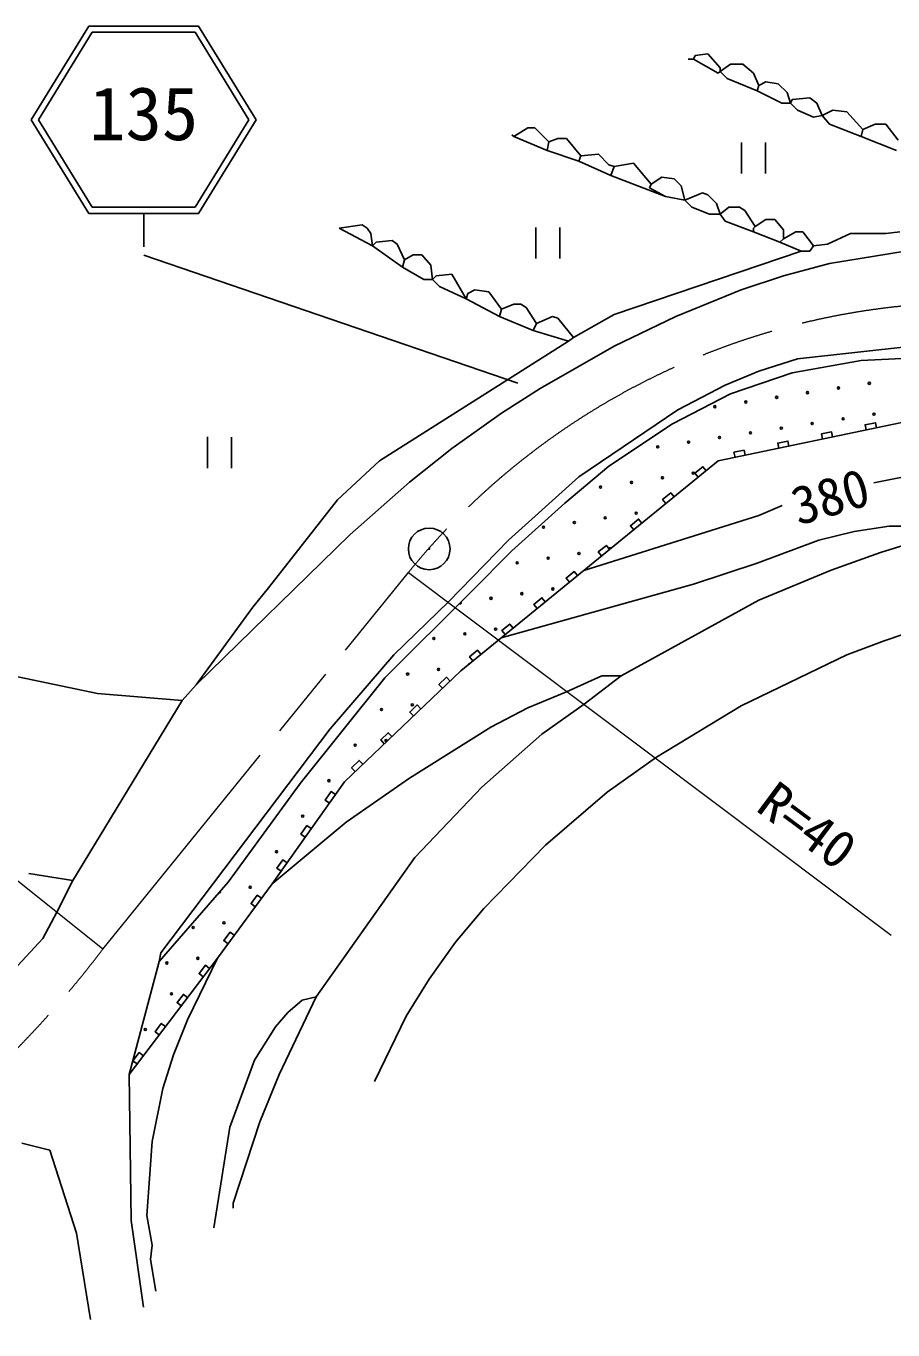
# Model space of a CAD drawing. Units: millimetres, scale not verified. Extents: x 40000 to 680000, y 20000 to 380000.
# Drawn here: x 396031 to 437649, y 264476 to 327101 of the extents above; entities that cross this region are included whole.
import ezdxf
from ezdxf.enums import TextEntityAlignment as Align

# ---------------------------------------------------------------- set-up
doc = ezdxf.new("R2010")
doc.units = ezdxf.units.MM
doc.header["$LTSCALE"] = 1000
doc.linetypes.add('CHAIN', pattern=[18.5, 12, -1.5, 3.5, -1.5])
for name, color, linetype, lineweight in [('M-BGD', 7, 'Continuous', 25), ('M-BMK', 2, 'CHAIN', 13), ('M-BMK-SRVR', 3, 'Continuous', 25), ('M-STR-HTXT', 7, 'Continuous', 13), ('M-STR-STRC', 7, 'Continuous', 25)]:
    doc.layers.add(name, color=color, linetype=linetype, lineweight=lineweight)
doc.styles.add('ＭＳ ゴシック', font='')
doc.styles.get('ＭＳ ゴシック').set_extended_font_data('MS Gothic')

# ---------------------------------------------------------------- blocks, each defined once
blk = doc.blocks.new('BUHIN16')
at = {"layer": 'M-BGD'}
blk.add_lwpolyline([(-234, -87), (-147, -321), (321, -147), (234, 87)], dxfattribs=at)
blk = doc.blocks.new('BUHIN17')
at = {"layer": 'M-BGD'}
blk.add_lwpolyline([(-168, -185), (17, -353), (353, 17), (168, 185)], dxfattribs=at)
blk = doc.blocks.new('BUHIN18')
at = {"layer": 'M-BGD'}
blk.add_lwpolyline([(-153, -198), (44, -351), (351, 44), (153, 198)], dxfattribs=at)
blk = doc.blocks.new('BUHIN19')
at = {"layer": 'M-BGD'}
blk.add_lwpolyline([(-112, -223), (111, -336), (336, 111), (112, 223)], dxfattribs=at)
blk = doc.blocks.new('BUHIN20')
at = {"layer": 'M-BGD'}
blk.add_lwpolyline([(-117, -221), (104, -338), (338, 104), (117, 221)], dxfattribs=at)
blk = doc.blocks.new('BUHIN21')
at = {"layer": 'M-BGD'}
blk.add_lwpolyline([(-120, -219), (100, -339), (339, 100), (120, 219)], dxfattribs=at)
blk = doc.blocks.new('BUHIN23')
at = {"color": 7, "linetype": 'Continuous', "lineweight": 25}
for p, q in [((701, 633), (-794, 511)), ((-701, -637), (794, -515))]:
    blk.add_line(p, q, dxfattribs=at)

msp = doc.modelspace()

# ---------------------------------------------------------------- linework, layer by layer
at = {"layer": 'M-BGD'}
for p, q in [((428078, 325519), (428162, 325689)), ((428162, 325689), (428755, 325773)), ((428755, 325773), (429348, 325096)), ((427824, 325519), (428078, 325519)), ((428078, 325519), (429263, 324842)), ((429348, 324927), (429856, 325265)), ((429348, 325096), (429348, 324927)), ((429856, 325265), (430448, 325265)), ((430448, 325265), (430956, 324842)), ((429263, 324842), (429348, 324927)), ((429686, 324588), (429348, 324927)), ((431126, 323995), (429686, 324588)), ((430956, 324842), (431210, 324249)), ((431210, 324249), (431549, 324419)), ((431549, 324419), (432142, 324334)), ((431210, 324249), (431126, 323995)), ((431126, 323995), (432311, 323403)), ((432142, 324334), (432565, 323911)), ((432565, 323911), (432734, 323403)), ((432311, 323403), (432734, 323403)), ((432819, 323572), (432734, 323403)), ((432734, 323403), (433073, 323064)), ((433666, 323657), (432819, 323572)), ((434004, 323403), (433666, 323657)), ((434258, 322810), (434004, 323403)), ((433073, 323064), (433835, 322725)), ((433835, 322725), (434258, 322810)), ((434258, 322810), (434766, 323064)), ((434597, 322387), (434258, 322810)), ((434766, 323064), (435444, 322979)), ((435444, 322979), (436206, 322133)), ((419442, 321794), (420119, 322217)), ((420119, 322217), (420458, 322217)), ((420458, 322217), (421135, 321540)), ((436121, 321794), (434597, 322387)), ((436206, 322133), (436121, 321794)), ((436206, 322133), (436798, 322387)), ((436798, 322387), (437306, 322387)), ((437306, 322387), (437899, 321625)), ((419357, 321879), (419442, 321794)), ((419442, 321794), (421050, 321117)), ((421135, 321540), (421050, 321117)), ((421135, 321540), (421558, 321709)), ((421558, 321709), (421982, 321709)), ((421982, 321709), (422659, 320863)), ((436121, 321794), (437814, 321117)), ((421050, 321117), (422574, 320609)), ((422659, 320863), (422574, 320609)), ((422659, 320863), (423506, 320947)), ((423506, 320947), (424014, 320439)), ((422574, 320609), (424098, 319931)), ((424014, 320439), (424268, 320355)), ((424268, 320355), (424098, 319931)), ((424268, 320355), (425199, 320524)), ((425199, 320524), (426046, 319508)), ((424098, 319931), (426723, 318915)), ((426046, 319508), (425961, 319339)), ((426046, 319508), (426554, 319847)), ((426554, 319847), (427146, 319762)), ((427146, 319762), (427485, 319423)), ((427485, 319423), (427654, 318746)), ((425961, 319339), (426723, 318915)), ((426723, 318915), (427654, 318746)), ((427654, 318746), (428501, 319085)), ((428501, 319085), (428755, 319000)), ((428755, 319000), (429178, 318577)), ((427654, 318746), (427993, 318407)), ((427993, 318407), (428840, 318069)), ((429178, 318577), (429348, 318069)), ((429348, 318069), (429771, 318407)), ((429771, 318407), (430279, 318407)), ((430279, 318407), (430533, 318238)), ((430533, 318238), (431041, 317476)), ((412160, 317561), (411060, 317391)), ((412414, 317391), (412160, 317561)), ((428840, 318069), (429348, 318069)), ((429602, 317730), (429348, 318069)), ((430956, 317222), (429602, 317730)), ((431041, 317476), (431549, 317815)), ((431549, 317815), (431972, 317815)), ((431972, 317815), (432396, 317307)), ((411060, 317391), (412668, 316545)), ((412584, 317137), (412414, 317391)), ((412668, 316545), (412584, 317137)), ((431041, 317476), (430956, 317391)), ((430956, 317391), (430956, 317222)), ((430956, 317222), (432226, 316714)), ((432396, 316883), (432226, 316714)), ((432396, 317307), (432396, 316883)), ((432396, 316883), (432988, 317222)), ((432988, 317222), (433327, 317222)), ((433327, 317222), (433835, 316545)), ((435613, 317137), (434512, 316629)), ((437306, 317137), (435613, 317137)), ((437306, 317137), (437984, 317222)), ((412838, 316714), (412668, 316545)), ((414108, 315529), (412668, 316545)), ((413600, 316799), (412838, 316714)), ((413854, 316629), (413600, 316799)), ((414192, 315867), (413854, 316629)), ((433242, 316291), (424268, 313243)), ((432226, 316714), (433242, 316291)), ((433666, 316291), (433242, 316291)), ((433835, 316545), (433666, 316291)), ((434512, 316629), (433835, 316545)), ((438238, 316291), (434597, 315698)), ((414192, 315867), (414108, 315529)), ((414192, 315867), (414616, 316121)), ((414616, 316121), (415039, 316121)), ((415039, 316121), (415462, 315613)), ((434597, 315698), (432396, 315105)), ((414108, 315529), (415124, 314936)), ((415462, 315613), (415547, 314936)), ((415716, 315105), (415547, 314936)), ((416478, 315190), (415716, 315105)), ((417156, 314005), (416478, 315190)), ((432396, 315105), (430364, 314428)), ((415124, 314936), (415547, 314936)), ((415547, 314936), (415886, 314597)), ((415886, 314597), (417156, 314005)), ((417579, 314428), (417240, 314259)), ((418256, 314343), (417579, 314428)), ((430364, 314428), (427231, 313158)), ((417240, 314259), (417156, 314005)), ((417156, 314005), (418764, 313158)), ((418849, 313497), (418256, 314343)), ((418849, 313497), (418764, 313158)), ((418764, 313158), (420373, 312481)), ((418849, 313497), (419442, 313751)), ((419442, 313751), (419780, 313751)), ((419780, 313751), (420034, 313581)), ((420034, 313581), (420542, 312819)), ((420542, 312819), (421304, 313158)), ((421304, 313158), (421558, 313073)), ((424268, 313243), (422320, 312142)), ((427231, 313158), (424268, 311719)), ((420542, 312819), (420373, 312481)), ((421558, 313073), (422320, 312142)), ((422066, 311973), (413007, 306215)), ((420373, 312481), (422066, 311973)), ((422320, 312142), (422066, 311973)), ((424268, 311719), (420712, 309687)), ((438576, 311719), (433073, 311126)), ((433073, 311126), (431210, 310533)), ((432819, 310449), (436121, 311041)), ((432819, 310449), (436121, 311041)), ((436121, 311041), (439592, 311211)), ((436121, 311041), (439592, 311211)), ((431210, 310533), (429602, 309856)), ((429856, 309433), (432819, 310449)), ((420712, 309687), (418849, 308501)), ((427062, 307993), (429856, 309433)), ((429602, 309856), (427316, 308671)), ((418849, 308501), (416478, 306808)), ((427316, 308671), (422574, 305453)), ((439762, 308417), (429263, 306215)), ((424014, 305961), (427062, 307993)), ((416478, 306808), (414446, 305199)), ((413007, 306215), (410975, 304353)), ((429263, 306215), (416902, 296140)), ((421897, 304183), (424014, 305961)), ((440354, 305877), (436729, 305168)), ((414446, 305199), (411568, 302659)), ((422574, 305453), (419188, 302405)), ((410975, 304353), (407673, 300119)), ((419357, 301897), (421897, 304183)), ((432332, 304081), (431210, 303591)), ((431210, 303591), (422806, 300953)), ((411568, 302659), (404202, 295463)), ((435782, 302829), (434089, 302405)), ((437476, 303083), (435782, 302829)), ((439762, 302659), (437052, 301813)), ((438661, 303083), (437476, 303083)), ((419188, 302405), (416309, 299442)), ((417410, 299950), (419357, 301897)), ((434089, 302405), (431126, 301305)), ((431126, 301305), (428078, 300289)), ((437052, 301813), (434682, 300966)), ((434682, 300966), (431210, 299527)), ((407673, 300119), (406911, 299188)), ((428078, 300289), (418836, 297717)), ((413261, 295801), (417410, 299950)), ((416309, 299442), (413684, 296902)), ((431210, 299527), (424606, 295886)), ((406911, 299188), (404202, 295463)), ((439762, 298426), (437222, 297579)), ((437222, 297579), (435444, 296902)), ((413684, 296902), (410636, 293346)), ((435444, 296902), (430364, 294447)), ((394634, 296055), (399460, 295039)), ((409197, 290721), (413261, 295801)), ((416902, 296140), (411314, 290806)), ((423675, 295886), (421982, 295124)), ((424606, 295886), (422828, 294531)), ((424606, 295886), (423675, 295886)), ((399460, 295039), (403524, 294701)), ((404202, 295463), (403524, 294701)), ((421982, 295124), (420119, 294362)), ((403524, 294701), (398275, 286065)), ((420119, 294362), (418341, 293431)), ((422828, 294531), (420796, 293092)), ((430364, 294447), (426300, 291991)), ((410636, 293346), (402508, 282593)), ((418341, 293431), (414446, 290975)), ((420796, 293092), (417918, 290552)), ((426300, 291991), (423929, 290298)), ((405726, 285980), (409197, 290721)), ((411314, 290806), (407842, 285895)), ((414446, 290975), (411398, 288859)), ((417918, 290552), (414700, 287165)), ((423929, 290298), (420966, 287758)), ((411398, 288859), (407842, 285895)), ((420966, 287758), (418002, 284710)), ((414700, 287165), (409959, 280477)), ((396158, 286403), (398275, 286065)), ((398275, 286065), (397513, 284541)), ((402424, 282170), (405726, 285980)), ((407842, 285895), (405218, 282339)), ((397513, 284541), (396836, 283271)), ((418002, 284710), (416648, 283101)), ((396836, 283271), (389893, 275820)), ((416648, 283101), (415378, 281323)), ((402508, 282593), (402424, 282170)), ((405218, 282339), (400984, 276751)), ((400984, 276751), (402424, 282170)), ((402424, 282170), (402339, 281831)), ((405218, 282339), (403778, 279376)), ((415378, 281323), (414277, 279545)), ((408181, 276751), (409959, 280477)), ((409282, 280307), (408604, 279715)), ((409959, 280477), (409282, 280307)), ((403778, 279376), (403101, 277683)), ((408604, 279715), (408012, 279037)), ((414277, 279545), (412753, 276413)), ((408012, 279037), (406996, 277429)), ((403101, 277683), (402593, 276074)), ((406996, 277429), (405810, 274211)), ((400984, 276751), (401069, 269724)), ((407250, 274465), (408181, 276751)), ((402593, 276074), (402085, 273534)), ((405980, 270571), (407250, 274465)), ((405810, 274211), (405048, 269385)), ((395820, 273449), (397174, 273111)), ((397174, 273111), (398444, 269131)), ((402085, 273534), (401831, 269978)), ((405980, 270317), (405980, 270571)), ((401831, 269978), (402085, 268539)), ((401069, 269724), (401662, 265575)), ((398444, 269131), (399122, 264983)), ((402000, 267861), (402085, 268539)), ((402254, 266337), (402000, 267861))]:
    msp.add_line(p, q, dxfattribs=at)
for centre, radius in [((433550, 309493), 50), ((435033, 309716), 50), ((436516, 309940), 50), ((429100, 308821), 50), ((430583, 309045), 50), ((432066, 309269), 50), ((435257, 308233), 50), ((436740, 308457), 50), ((430807, 307562), 50), ((432290, 307786), 50), ((433773, 308009), 50), ((426357, 306891), 50), ((427840, 307115), 50), ((429324, 307338), 50), ((428064, 305631), 50), ((423614, 304960), 50), ((425098, 305184), 50), ((426581, 305408), 50), ((425321, 303701), 50), ((422355, 303253), 50), ((423838, 303477), 50), ((420872, 303030), 50), ((415384, 301989), 22.5), ((419612, 301323), 50), ((421095, 301546), 50), ((422579, 301770), 50), ((421319, 300063), 50), ((418353, 299616), 50), ((419836, 299840), 50), ((418576, 298133), 50), ((415610, 297685), 50), ((417093, 297909), 50), ((415833, 296202), 50), ((414350, 295978), 50), ((414574, 294495), 50), ((413091, 294271), 50), ((411831, 292565), 50), ((413314, 292788), 50), ((410572, 290858), 50), ((409312, 289151), 50), ((408053, 287444), 50), ((406793, 285737), 50), ((404050, 283806), 50), ((405533, 284030), 50), ((402791, 282099), 50), ((404274, 282323), 50), ((403014, 280616), 50), ((401755, 278909), 50)]:
    msp.add_circle(centre, radius, dxfattribs=at)
for centre, start, end in [((424062, 301994), 23.0436, 235.3209), ((416869, 299392), 210.74814, 59.25152), ((417317, 296426), 93.65508, 164.70942), ((409088, 290634), 279.85304, 7.72941), ((407829, 288927), 295.3591, 352.22335), ((405310, 285513), 239.02779, 39.14355)]:
    msp.add_arc(centre, 50, start, end, dxfattribs=at)
at = {"layer": 'M-BMK'}
msp.add_line((399714, 282763), (414387, 300857), dxfattribs=at)
for centre, radius, start, end in [((441580, 278822), 35000, 84.05566, 140.98083), ((359854, 312950), 50000, 277.47125, 322.86249)]:
    msp.add_arc(centre, radius, start, end, dxfattribs=at)
at = {"layer": 'M-BMK-SRVR'}
msp.add_circle((415384, 301989), 1000, dxfattribs=at)
at = {"layer": 'M-STR-HTXT'}
for p, q in [((414387, 300857), (437560, 283440)), ((399714, 282763), (379818, 298680))]:
    msp.add_line(p, q, dxfattribs=at)
at = {"layer": 'M-STR-STRC'}
for p, q in [((399043, 327101), (396279, 322601)), ((399043, 327101), (404315, 327101)), ((407079, 322601), (404315, 327101)), ((399211, 326801), (396631, 322601)), ((399211, 326801), (404147, 326801)), ((406727, 322601), (404147, 326801)), ((396279, 322601), (399043, 318101)), ((396631, 322601), (399211, 318401)), ((404147, 318401), (406727, 322601)), ((404315, 318101), (407079, 322601)), ((399211, 318401), (404147, 318401)), ((399043, 318101), (404315, 318101)), ((401679, 318101), (401679, 316492)), ((401679, 316101), (419635, 309948))]:
    msp.add_line(p, q, dxfattribs=at)

# ---------------------------------------------------------------- block references
at = {"rotation": 171.45831}
for name, p in [('BUHIN16', (436612, 307756)), ('BUHIN16', (434512, 307316)), ('BUHIN16', (432412, 306876)), ('BUHIN16', (430313, 306435)), ('BUHIN17', (428490, 305585)), ('BUHIN17', (426945, 304326)), ('BUHIN17', (425400, 303067)), ('BUHIN17', (423855, 301807)), ('BUHIN17', (422310, 300548)), ('BUHIN17', (420765, 299288)), ('BUHIN17', (419219, 298029)), ('BUHIN17', (417674, 296770)), ('BUHIN18', (416203, 295473)), ('BUHIN18', (414806, 294140)), ('BUHIN18', (413409, 292806)), ('BUHIN18', (412012, 291473)), ('BUHIN19', (410735, 289988)), ('BUHIN19', (409578, 288351)), ('BUHIN19', (408420, 286714)), ('BUHIN20', (407186, 285006)), ('BUHIN20', (405874, 283228)), ('BUHIN21', (404689, 281641)), ('BUHIN21', (403630, 280244)), ('BUHIN21', (402572, 278847)), ('BUHIN21', (401513, 277450))]:
    msp.add_blockref(name, p, dxfattribs=at)
at = {"layer": 'M-BGD', "rotation": 265.33335}
for p in [(430963, 320765), (421086, 316682), (405321, 306614)]:
    msp.add_blockref('BUHIN23', p, dxfattribs=at)

# ---------------------------------------------------------------- texts
at = {"layer": 'M-BGD', "style": 'ＭＳ ゴシック'}
msp.add_text('380', height=1833, rotation=16.2, dxfattribs=at).set_placement((433254, 302576), align=Align.BOTTOM_LEFT)
at = {"layer": 'M-STR-HTXT', "style": 'ＭＳ ゴシック'}
msp.add_text('R=40', height=1833, rotation=323.4, dxfattribs=at).set_placement((430667, 289020), align=Align.BOTTOM_LEFT)
at = {"layer": 'M-STR-STRC', "style": 'ＭＳ ゴシック'}
msp.add_text('135', height=2566, dxfattribs=at).set_placement((401679, 320851), align=Align.BOTTOM_CENTER)

doc.saveas('drawing.dxf')
